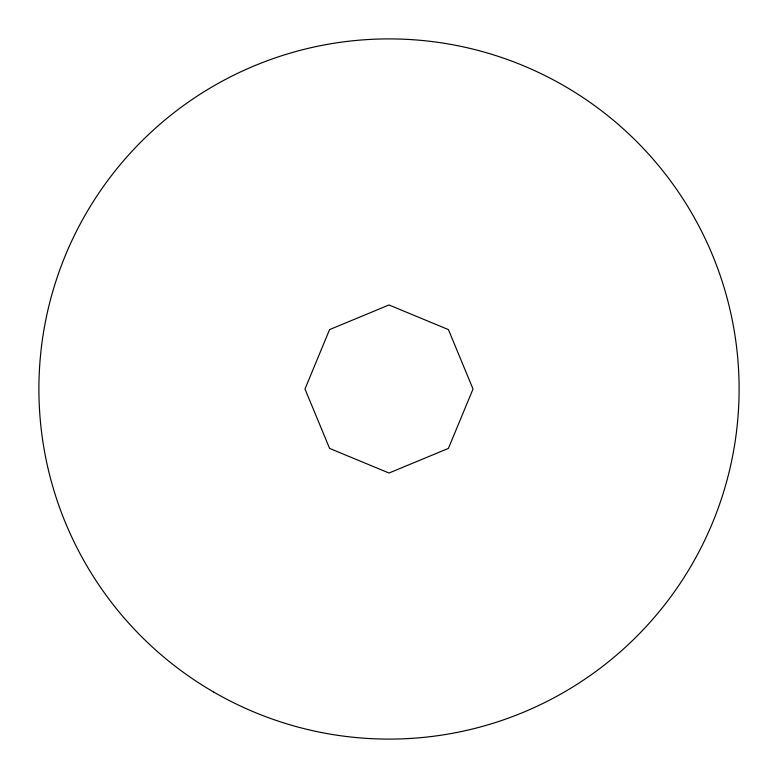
<?xml version="1.0" encoding="UTF-8"?>
<svg xmlns="http://www.w3.org/2000/svg" width="778" height="778" viewBox="0 0 778 778"><rect width="100%" height="100%" fill="white"/><g stroke="black" fill="none" stroke-linecap="round" stroke-linejoin="round"><path stroke-width="1.17" d="M329.59 329.59L304.976 389L329.59 448.41L389 473.024L448.41 448.41L473.024 389L448.41 329.59L389 304.976L329.59 329.59M213.95 692.196A350.1 350.1 0 0 0 739.1 389A350.1 350.1 0 0 0 213.95 85.804A350.1 350.1 0 0 0 213.95 692.196"/></g></svg>
